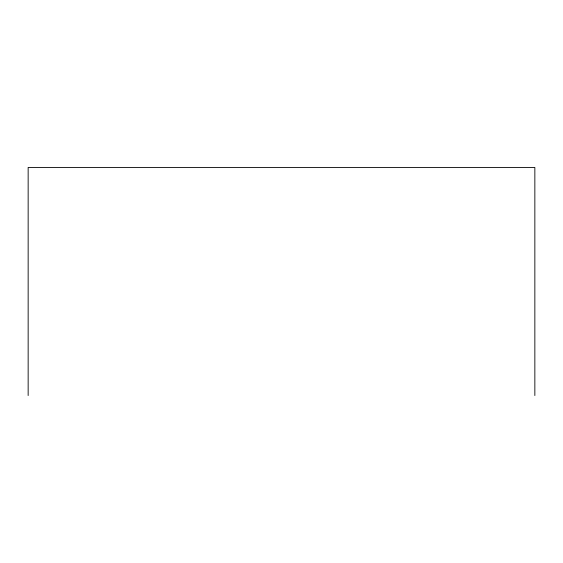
<?xml version="1.0" encoding="UTF-8"?>
<svg xmlns="http://www.w3.org/2000/svg" width="563" height="563" viewBox="0 0 563 563"><rect width="100%" height="100%" fill="white"/><g stroke="black" fill="none" stroke-linecap="round" stroke-linejoin="round"><path stroke-width="0.84" d="M534.85 395.543L534.85 167.457L28.15 167.457L28.15 395.543"/></g></svg>
